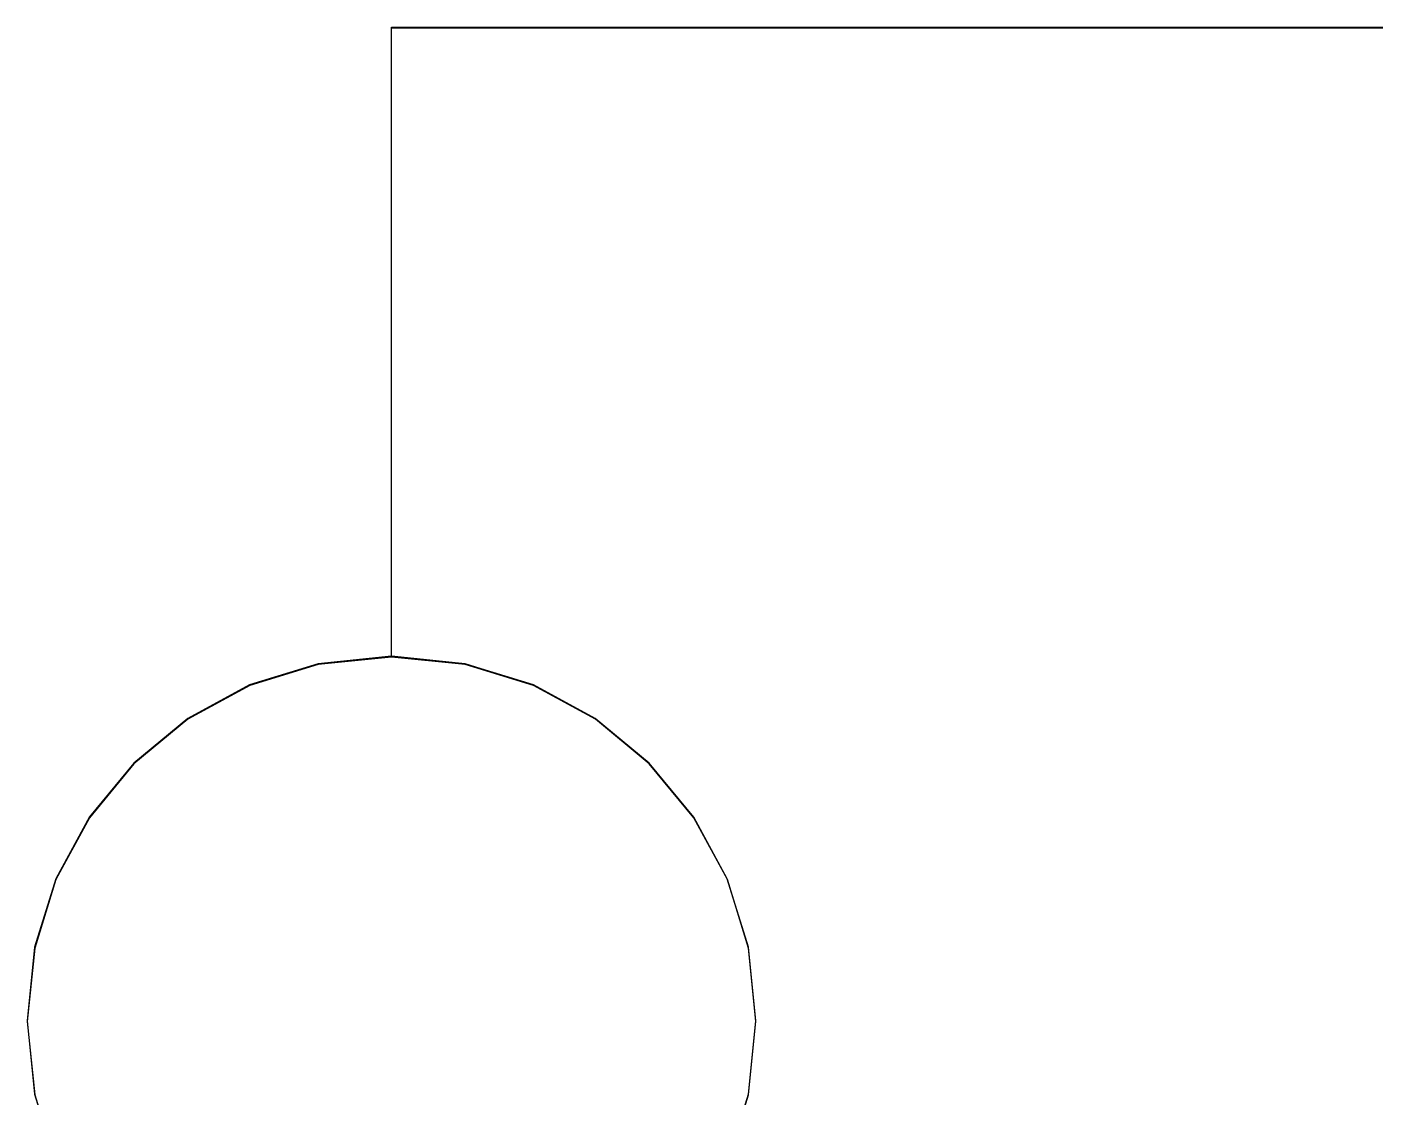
# Model space of a CAD drawing. Extents: x 1 to 47.7, y 0.2 to 35.
# Drawn here: x 36.4996 to 36.7042, y 15.4782 to 15.6399 of the extents above; entities that cross this region are included whole.
import ezdxf

# ---------------------------------------------------------------- set-up
doc = ezdxf.new("R2010")
doc.units = 0
doc.header["$MEASUREMENT"] = 0
for name, color, linetype in [('7_2___8__INDEPENDENT_INPUT', 7, 'CONTINUOUS'), ('7_3___8__OPTOISO_INDEPENDE', 7, 'CONTINUOUS'), ('7_4___24__OPTOISO_INDEPEND', 7, 'CONTINUOUS'), ('7_5___8__INDEPENDENT_INPUT', 7, 'CONTINUOUS'), ('7_6____8__INDEPENDENT_INPU', 7, 'CONTINUOUS'), ('7_7____8__OPTOISO_INDEPEND', 7, 'CONTINUOUS'), ('7_8____8__OPTOISO_INDEPEND', 7, 'CONTINUOUS')]:
    doc.layers.add(name, color=color, linetype=linetype)

msp = doc.modelspace()

# ---------------------------------------------------------------- linework, layer by layer
at = {"layer": '7_2___8__INDEPENDENT_INPUT'}
for points in [[(36.55459, 15.54486), (36.55459, 15.63984), (36.70423, 15.63984)], [(36.60524, 15.46845), (36.60845, 15.47877), (36.60956, 15.48984), (36.60845, 15.50093), (36.60524, 15.51126), (36.60017, 15.5206), (36.59346, 15.52874), (36.58532, 15.53546), (36.57598, 15.54053), (36.56565, 15.54374), (36.55456, 15.54486), (36.54348, 15.54374), (36.53315, 15.54053), (36.52381, 15.53546), (36.51567, 15.52874), (36.50896, 15.5206), (36.50389, 15.51126), (36.50068, 15.50093), (36.49957, 15.48984), (36.50068, 15.47877), (36.50389, 15.46845)]]:
    msp.add_lwpolyline(points, dxfattribs=at)
at = {"layer": '7_3___8__OPTOISO_INDEPENDE'}
for points in [[(36.55459, 15.54484), (36.55459, 15.63984), (36.70423, 15.63984)], [(36.60526, 15.46843), (36.60847, 15.47875), (36.60959, 15.48983), (36.60847, 15.50092), (36.60526, 15.51124), (36.60019, 15.52059), (36.59348, 15.52873), (36.58534, 15.53545), (36.576, 15.54052), (36.56567, 15.54373), (36.55459, 15.54484), (36.5435, 15.54373), (36.53318, 15.54052), (36.52383, 15.53545), (36.51569, 15.52873), (36.50898, 15.52059), (36.50391, 15.51124), (36.5007, 15.50092), (36.49959, 15.48983), (36.5007, 15.47875), (36.50391, 15.46843)]]:
    msp.add_lwpolyline(points, dxfattribs=at)
at = {"layer": '7_4___24__OPTOISO_INDEPEND'}
for points in [[(36.55458, 15.54486), (36.55458, 15.63986), (36.70423, 15.63986)], [(36.60525, 15.46845), (36.60845, 15.47877), (36.60957, 15.48984), (36.60845, 15.50093), (36.60525, 15.51126), (36.60018, 15.5206), (36.59347, 15.52874), (36.58533, 15.53546), (36.57599, 15.54053), (36.56566, 15.54374), (36.55458, 15.54486), (36.54349, 15.54374), (36.53316, 15.54053), (36.52381, 15.53546), (36.51567, 15.52874), (36.50896, 15.5206), (36.50389, 15.51126), (36.50068, 15.50093), (36.49957, 15.48984), (36.50068, 15.47877), (36.50389, 15.46845)]]:
    msp.add_lwpolyline(points, dxfattribs=at)
at = {"layer": '7_5___8__INDEPENDENT_INPUT'}
for points in [[(36.55457, 15.54475), (36.55457, 15.63975), (36.70423, 15.63975)], [(36.60524, 15.46845), (36.60845, 15.47877), (36.60956, 15.48984), (36.60845, 15.50093), (36.60524, 15.51126), (36.60017, 15.5206), (36.59346, 15.52874), (36.58532, 15.53546), (36.57598, 15.54053), (36.56565, 15.54374), (36.55456, 15.54486), (36.54348, 15.54374), (36.53315, 15.54053), (36.52381, 15.53546), (36.51567, 15.52874), (36.50896, 15.5206), (36.50389, 15.51126), (36.50068, 15.50093), (36.49957, 15.48984), (36.50068, 15.47877), (36.50389, 15.46845)]]:
    msp.add_lwpolyline(points, dxfattribs=at)
at = {"layer": '7_6____8__INDEPENDENT_INPU'}
for points in [[(36.55459, 15.54484), (36.55459, 15.63984), (36.70423, 15.63984)], [(36.60524, 15.46845), (36.60845, 15.47877), (36.60956, 15.48984), (36.60845, 15.50093), (36.60524, 15.51126), (36.60017, 15.5206), (36.59346, 15.52874), (36.58532, 15.53546), (36.57598, 15.54053), (36.56565, 15.54374), (36.55456, 15.54486), (36.54348, 15.54374), (36.53315, 15.54053), (36.52381, 15.53546), (36.51567, 15.52874), (36.50896, 15.5206), (36.50389, 15.51126), (36.50068, 15.50093), (36.49957, 15.48984), (36.50068, 15.47877), (36.50389, 15.46845)]]:
    msp.add_lwpolyline(points, dxfattribs=at)
at = {"layer": '7_7____8__OPTOISO_INDEPEND'}
for points in [[(36.55459, 15.54484), (36.55459, 15.63984), (36.70423, 15.63984)], [(36.60524, 15.46845), (36.60845, 15.47877), (36.60956, 15.48984), (36.60845, 15.50093), (36.60524, 15.51126), (36.60017, 15.5206), (36.59346, 15.52874), (36.58532, 15.53546), (36.57598, 15.54053), (36.56565, 15.54374), (36.55456, 15.54486), (36.54348, 15.54374), (36.53315, 15.54053), (36.52381, 15.53546), (36.51567, 15.52874), (36.50896, 15.5206), (36.50389, 15.51126), (36.50068, 15.50093), (36.49957, 15.48984), (36.50068, 15.47877), (36.50389, 15.46845)]]:
    msp.add_lwpolyline(points, dxfattribs=at)
at = {"layer": '7_8____8__OPTOISO_INDEPEND'}
for points in [[(36.55459, 15.54475), (36.55459, 15.63975), (36.70422, 15.63975)], [(36.60527, 15.46834), (36.60847, 15.47866), (36.60959, 15.48974), (36.60847, 15.50082), (36.60527, 15.51115), (36.6002, 15.52049), (36.59349, 15.52864), (36.58535, 15.53535), (36.576, 15.54043), (36.56568, 15.54363), (36.55459, 15.54475), (36.54351, 15.54363), (36.53318, 15.54043), (36.52384, 15.53535), (36.5157, 15.52864), (36.50898, 15.52049), (36.50391, 15.51115), (36.50071, 15.50082), (36.49959, 15.48974), (36.50071, 15.47866), (36.50391, 15.46834)]]:
    msp.add_lwpolyline(points, dxfattribs=at)

doc.saveas('drawing.dxf')
